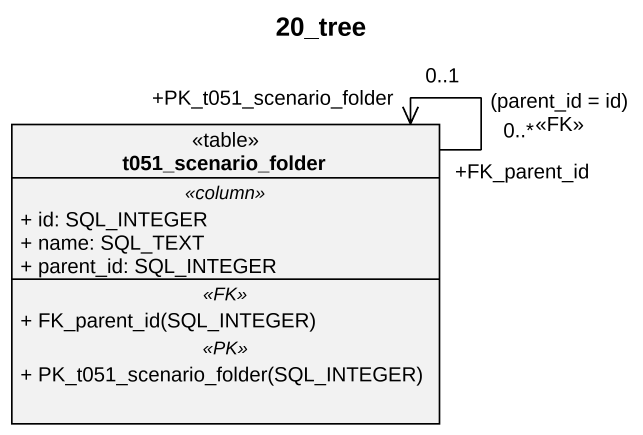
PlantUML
@startuml
title 20_tree
hide circle
hide empty members
skinparam classAttributeIconSize 0
class t051_scenario_folder <<table>> {
  .. <<column>> ..
  + id: SQL_INTEGER
  + name: SQL_TEXT
  + parent_id: SQL_INTEGER
  .. <<FK>> ..
  + FK_parent_id(SQL_INTEGER)
  .. <<PK>> ..
  + PK_t051_scenario_folder(SQL_INTEGER)
}
t051_scenario_folder "+FK_parent_id\n0..*" --> "+PK_t051_scenario_folder\n0..1" t051_scenario_folder : (parent_id = id)\n<<FK>>
@enduml
